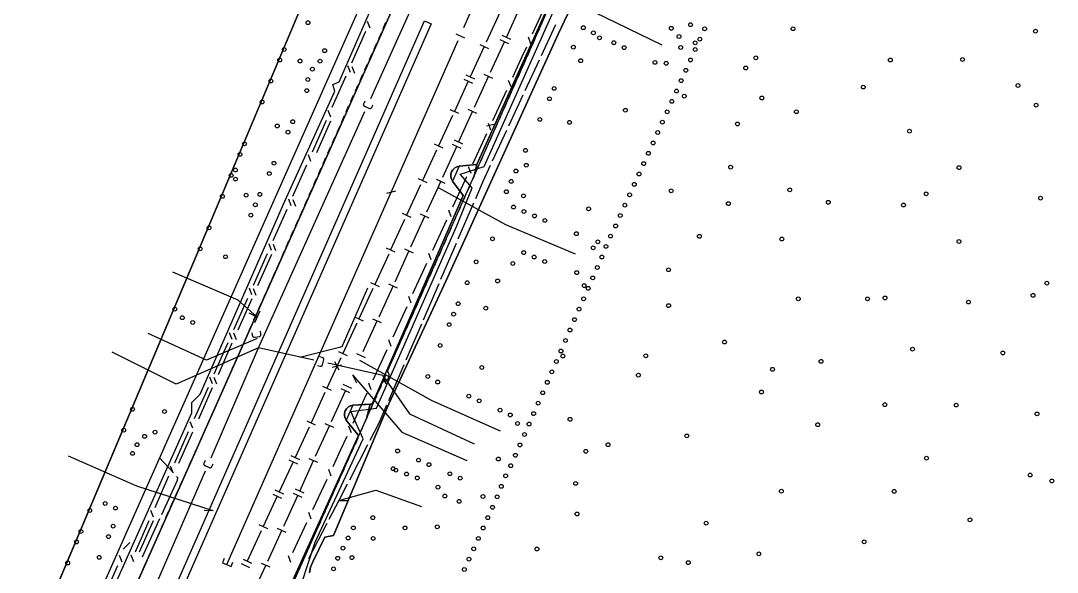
# Model space of a CAD drawing. Header units: metres. Extents: x 3206 to 3701, y 9896 to 11410.
# Drawn here: x 3428.9 to 3538.1, y 11000.9 to 11059 of the extents above; entities that cross this region are included whole.
import ezdxf

# ---------------------------------------------------------------- set-up
doc = ezdxf.new("R2010")
doc.units = ezdxf.units.M
for name, color, linetype in [('BOUNDARY', 7, 'Continuous'), ('CURB', 7, 'Continuous'), ('ELECTR_CABLE', 7, 'Continuous'), ('ELECTR_CABLE_COMM', 7, 'Continuous'), ('GAS', 7, 'Continuous'), ('GROUND', 7, 'Continuous'), ('ROAD', 7, 'Continuous'), ('SEWER', 7, 'Continuous'), ('SIDEWALK_PATH', 7, 'Continuous'), ('WATER_PIPELINE', 7, 'Continuous')]:
    doc.layers.add(name, color=color, linetype=linetype)

# ---------------------------------------------------------------- blocks, each defined once
blk = doc.blocks.new('МОЖЖЕВЕЛЬНИК_СКАЛЬНЫЙ')
blk.add_circle((0, 0), 0.2)
blk = doc.blocks.new('БЕРЕЗА_ПОЛЕЗНАЯ')
blk.add_circle((0, 0), 0.2)
blk = doc.blocks.new('ЧЕРЕМУХА_ШУБЕРТ')
blk.add_circle((0, 0), 0.2)
blk = doc.blocks.new('КЛЕН_САХАРИСТЫЙ')
blk.add_circle((0, 0), 0.2)

msp = doc.modelspace()

# ---------------------------------------------------------------- linework, layer by layer
at = {"layer": 'BOUNDARY'}
msp.add_lwpolyline([(3253.02, 9915.67), (3233.6, 10020.11), (3233.04, 10027.23), (3225.68, 10139.96), (3262.08, 10325.26), (3335.84, 10689.44), (3351.1, 10763.68), (3367.77, 10831.23), (3377.81, 10869.11), (3520.39, 11207.45), (3551.17, 11273.83), (3554.01, 11279.37), (3611.72, 11390.17), (3639.44, 11373.13), (3680.64, 11298.58), (3281.25, 9920.2)], close=True, dxfattribs=at)
at = {"layer": 'CURB'}
for points in [[(3467.37, 11058.84), (3467.09, 11058.2)], [(3484.02, 11059.23), (3483.73, 11058.59)], [(3466.88, 11057.74), (3466.6, 11057.1)], [(3483.53, 11058.13), (3483.24, 11057.48)], [(3466.39, 11056.64), (3466.11, 11056)], [(3483.04, 11057.02), (3482.76, 11056.38)], [(3465.91, 11055.55), (3465.62, 11054.91)], [(3482.55, 11055.92), (3482.27, 11055.27)], [(3465.42, 11054.45), (3465.13, 11053.81)], [(3482.06, 11054.81), (3481.78, 11054.16)], [(3464.93, 11053.35), (3464.64, 11052.71)], [(3481.57, 11053.71), (3481.29, 11053.06)], [(3464.44, 11052.26), (3464.15, 11051.62)], [(3481.08, 11052.6), (3480.8, 11051.95)], [(3463.95, 11051.16), (3463.67, 11050.52)], [(3480.59, 11051.5), (3480.31, 11050.85)], [(3463.47, 11050.06), (3463.18, 11049.42)], [(3480.11, 11050.39), (3479.82, 11049.74)], [(3462.98, 11048.96), (3462.7, 11048.32)], [(3479.62, 11049.28), (3479.33, 11048.64)], [(3462.49, 11047.86), (3462.21, 11047.22)], [(3479.13, 11048.18), (3478.84, 11047.53)], [(3462.01, 11046.77), (3461.72, 11046.13)], [(3478.64, 11047.07), (3478.35, 11046.42)], [(3461.52, 11045.67), (3461.24, 11045.03)], [(3478.15, 11045.97), (3477.86, 11045.32)], [(3461.03, 11044.57), (3460.75, 11043.93)], [(3477.66, 11044.86), (3477.37, 11044.21)], [(3460.55, 11043.47), (3460.26, 11042.83)], [(3475.13, 11043.69), (3474.43, 11042.11)], [(3475.13, 11043.69), (3476.97, 11043.89)], [(3477.17, 11043.76), (3476.88, 11043.11)], [(3460.06, 11042.37), (3459.78, 11041.73)], [(3476.68, 11042.65), (3476.39, 11042)], [(3459.58, 11041.28), (3459.29, 11040.63)], [(3476.19, 11041.55), (3475.9, 11040.9)], [(3459.09, 11040.18), (3458.81, 11039.54)], [(3475.7, 11040.44), (3475.41, 11039.79)], [(3458.6, 11039.08), (3458.32, 11038.44)], [(3475.21, 11039.33), (3474.92, 11038.69)], [(3458.12, 11037.98), (3457.83, 11037.34)], [(3474.72, 11038.23), (3474.43, 11037.58)], [(3474.23, 11037.12), (3473.94, 11036.48)], [(3457.63, 11036.88), (3457.35, 11036.24)], [(3473.74, 11036.02), (3473.45, 11035.37)], [(3457.15, 11035.78), (3456.86, 11035.14)], [(3473.25, 11034.91), (3472.96, 11034.26)], [(3456.66, 11034.69), (3456.62, 11034.61), (3456.38, 11034.04)], [(3472.76, 11033.81), (3472.47, 11033.16)], [(3456.17, 11033.59), (3455.89, 11032.95)], [(3472.27, 11032.7), (3471.98, 11032.05)], [(3455.69, 11032.49), (3455.4, 11031.85)], [(3471.78, 11031.6), (3471.49, 11030.95)], [(3455.2, 11031.39), (3454.92, 11030.75)], [(3471.29, 11030.49), (3471, 11029.84)], [(3454.71, 11030.29), (3454.43, 11029.65)], [(3470.8, 11029.39), (3470.51, 11028.74)], [(3454.23, 11029.19), (3453.94, 11028.55)], [(3470.31, 11028.28), (3470.02, 11027.63)], [(3453.74, 11028.1), (3453.46, 11027.46)], [(3469.82, 11027.18), (3469.53, 11026.53)], [(3453.26, 11027), (3452.97, 11026.36)], [(3469.33, 11026.07), (3469.04, 11025.42)], [(3452.77, 11025.9), (3452.49, 11025.26)], [(3468.84, 11024.96), (3468.55, 11024.32)], [(3452.28, 11024.8), (3452, 11024.16)], [(3468.35, 11023.86), (3468.06, 11023.21)], [(3451.8, 11023.7), (3451.51, 11023.06)], [(3467.86, 11022.75), (3467.57, 11022.11)], [(3451.31, 11022.61), (3451.03, 11021.96)], [(3467.37, 11021.65), (3467.08, 11021)], [(3450.83, 11021.51), (3450.54, 11020.87)], [(3466.88, 11020.54), (3466.59, 11019.89)], [(3450.34, 11020.41), (3450.06, 11019.77)], [(3466.39, 11019.44), (3466.1, 11018.79)], [(3449.85, 11019.31), (3449.57, 11018.67)], [(3463.92, 11018.49), (3463.22, 11016.91)], [(3463.92, 11018.49), (3465.95, 11018.62)], [(3465.9, 11018.33), (3465.61, 11017.68)], [(3449.37, 11018.21), (3449.18, 11017.78), (3449.08, 11017.57)], [(3465.41, 11017.23), (3465.36, 11017.11), (3465.12, 11016.58)], [(3448.88, 11017.12), (3448.59, 11016.47)], [(3448.39, 11016.02), (3448.1, 11015.38)], [(3464.92, 11016.12), (3464.63, 11015.47)], [(3447.9, 11014.92), (3447.61, 11014.28)], [(3464.43, 11015.02), (3464.14, 11014.37)], [(3447.41, 11013.83), (3447.12, 11013.19)], [(3463.93, 11013.91), (3463.64, 11013.27)], [(3446.92, 11012.73), (3446.63, 11012.09)], [(3463.44, 11012.81), (3463.15, 11012.16)], [(3446.43, 11011.63), (3446.14, 11010.99)], [(3462.95, 11011.71), (3462.66, 11011.06)], [(3445.94, 11010.54), (3445.65, 11009.9)], [(3462.46, 11010.6), (3462.17, 11009.95)], [(3445.45, 11009.44), (3445.16, 11008.8)], [(3461.96, 11009.5), (3461.67, 11008.85)], [(3444.96, 11008.34), (3444.67, 11007.7)], [(3461.47, 11008.39), (3461.18, 11007.75)], [(3444.47, 11007.25), (3444.18, 11006.61)], [(3460.98, 11007.29), (3460.69, 11006.64)], [(3443.98, 11006.15), (3443.83, 11005.81), (3443.7, 11005.51)], [(3460.49, 11006.18), (3460.2, 11005.54)], [(3443.49, 11005.05), (3443.21, 11004.41)], [(3459.99, 11005.08), (3459.7, 11004.43)], [(3443.01, 11003.95), (3442.72, 11003.31)], [(3459.5, 11003.98), (3459.21, 11003.33)], [(3442.52, 11002.86), (3442.23, 11002.21)], [(3459.01, 11002.87), (3458.72, 11002.22)], [(3442.03, 11001.76), (3441.75, 11001.12)], [(3458.52, 11001.77), (3458.23, 11001.12)]]:
    msp.add_lwpolyline(points, dxfattribs=at)
at = {"layer": 'ELECTR_CABLE'}
for points in [[(3437.54, 10996.61), (3446.96, 11017.71), (3446.94, 11018.78), (3447.82, 11019.67), (3456.75, 11040), (3462, 11051.61), (3461.81, 11052.3), (3462.46, 11052.61), (3472.54, 11075.68), (3479.55, 11091.43), (3479.28, 11092.35), (3480.47, 11093.04), (3489.29, 11112.93), (3495.76, 11127.22), (3495.68, 11128.21), (3496.35, 11128.62), (3510.29, 11161.16), (3510.58, 11162.45), (3511.79, 11163.9), (3518.14, 11177.46), (3525.47, 11194.44), (3524.01, 11194.83)], [(3458.5, 10999.65), (3459.96, 11004.07), (3464.99, 11014.95), (3463.69, 11017.82), (3466.4, 11018.19), (3474.86, 11037.42), (3476.48, 11041.41), (3475.23, 11042.87), (3477.74, 11043.66), (3489.31, 11069.62), (3488.02, 11071.14), (3490.67, 11072.39), (3501.33, 11096.5), (3500, 11098.45), (3502.68, 11099.11), (3515.39, 11127.6), (3518.5, 11135.64), (3518.5, 11135.64), (3525.76, 11150.68), (3532.83, 11164.64), (3540.02, 11173.37), (3543.41, 11186.97), (3547.12, 11194.83)], [(3485.26, 11058.59), (3483.75, 11055.34)], [(3483.54, 11054.89), (3482.04, 11051.64)], [(3481.83, 11051.18), (3480.32, 11047.93)], [(3480.11, 11047.48), (3478.6, 11044.23)], [(3478.39, 11043.78), (3477.64, 11042.15)], [(3477.64, 11042.15), (3476.82, 11040.26)], [(3476.63, 11039.8), (3474.99, 11036)], [(3474.79, 11035.54), (3473.16, 11031.74)], [(3472.96, 11031.28), (3471.33, 11027.48)], [(3471.13, 11027.03), (3469.5, 11023.23)], [(3469.3, 11022.77), (3467.67, 11018.97)], [(3467.47, 11018.51), (3466.65, 11016.61)], [(3466.65, 11016.61), (3465.69, 11014.76)], [(3465.46, 11014.31), (3463.55, 11010.61)], [(3443.52, 11013), (3445, 11011.36)], [(3445.33, 11010.99), (3445.43, 11010.88), (3445.39, 11010.56), (3443.76, 11006.95)], [(3463.32, 11010.16), (3462.43, 11008.44), (3461.4, 11006.45)], [(3462.43, 11008.44), (3466.35, 11009.53), (3471.15, 11007.8)], [(3462.43, 11008.44), (3463.36, 11008.44)], [(3443.55, 11006.5), (3441.73, 11002.47)], [(3461.17, 11006.01), (3459.25, 11002.3)]]:
    msp.add_lwpolyline(points, dxfattribs=at)
at = {"layer": 'ELECTR_CABLE_COMM'}
for points in [[(3482.86, 11057.64), (3484.33, 11060.84)], [(3465.73, 11058.26), (3465.46, 11058.96)], [(3463.82, 11054.61), (3465.29, 11057.93)], [(3482.68, 11056.61), (3482.42, 11057.31)], [(3480.76, 11053.08), (3481.77, 11055.27), (3482.23, 11056.28)], [(3463.66, 11053.57), (3463.38, 11054.27)], [(3464.12, 11053.49), (3463.85, 11054.19)], [(3461.75, 11049.92), (3463.22, 11053.24)], [(3480.58, 11052.05), (3480.32, 11052.75)], [(3478.66, 11048.52), (3480.13, 11051.72)], [(3461.58, 11048.88), (3461.31, 11049.58)], [(3459.67, 11045.23), (3461.14, 11048.55)], [(3460.13, 11045.16), (3461.6, 11048.47)], [(3477.98, 11047.94), (3478.95, 11048.18)], [(3478.47, 11047.49), (3478.21, 11048.19)], [(3476.56, 11043.96), (3478.03, 11047.16)], [(3459.5, 11044.2), (3459.23, 11044.89)], [(3457.6, 11040.54), (3459.07, 11043.86)], [(3476.37, 11042.93), (3476.11, 11043.63)], [(3474.45, 11039.4), (3475.93, 11042.6)], [(3457.43, 11039.51), (3457.16, 11040.21)], [(3455.52, 11035.85), (3456.99, 11039.17)], [(3457.89, 11039.45), (3457.62, 11040.15)], [(3474.27, 11038.37), (3474.01, 11039.07)], [(3472.35, 11034.84), (3473.83, 11038.04)], [(3455.35, 11034.82), (3455.08, 11035.52)], [(3455.81, 11034.76), (3455.54, 11035.46)], [(3453.45, 11031.16), (3454.92, 11034.48)], [(3453.9, 11031.12), (3455.37, 11034.43)], [(3472.17, 11033.81), (3471.91, 11034.51)], [(3470.25, 11030.28), (3471.72, 11033.48)], [(3453.28, 11030.13), (3453.01, 11030.83)], [(3453.73, 11030.08), (3453.46, 11030.78)], [(3451.37, 11026.48), (3452.84, 11029.79)], [(3451.82, 11026.44), (3453.29, 11029.75)], [(3470.07, 11029.25), (3469.81, 11029.95)], [(3468.15, 11025.72), (3469.62, 11028.92)], [(3451.2, 11025.44), (3450.93, 11026.14)], [(3451.65, 11025.4), (3451.38, 11026.1)], [(3449.3, 11021.79), (3450.76, 11025.1)], [(3449.75, 11021.75), (3451.21, 11025.06)], [(3467.96, 11024.69), (3467.7, 11025.39)], [(3466.04, 11021.16), (3467.52, 11024.36)], [(3449.13, 11020.75), (3448.86, 11021.45)], [(3449.58, 11020.72), (3449.31, 11021.42)], [(3465.86, 11020.13), (3465.6, 11020.83)], [(3447.22, 11017.1), (3448.69, 11020.41)], [(3447.67, 11017.07), (3449.14, 11020.38)], [(3463.94, 11016.6), (3465.42, 11019.8)], [(3447.05, 11016.06), (3446.78, 11016.76)], [(3463.76, 11015.57), (3463.5, 11016.27)], [(3445.15, 11012.41), (3446.61, 11015.73)], [(3445.59, 11012.39), (3447.06, 11015.7)], [(3461.83, 11012.05), (3462.66, 11013.82), (3463.31, 11015.24)], [(3444.98, 11011.37), (3444.71, 11012.07)], [(3443.07, 11007.72), (3444.54, 11011.04)], [(3459.7, 11007.5), (3461.2, 11010.69)], [(3461.64, 11011.02), (3461.39, 11011.72)], [(3441, 11003.03), (3442.46, 11006.35)], [(3441.44, 11003.03), (3442.9, 11006.34)], [(3442.9, 11006.68), (3442.63, 11007.38)], [(3459.51, 11006.47), (3459.26, 11007.17)], [(3457.58, 11002.95), (3459.07, 11006.14)], [(3439.71, 11003.31), (3440.42, 11004.01)], [(3439.59, 11001.94), (3439.32, 11002.64)], [(3440.83, 11001.99), (3440.56, 11002.69)], [(3457.39, 11001.92), (3457.13, 11002.63)], [(3438.45, 11000), (3439.16, 11001.6)]]:
    msp.add_lwpolyline(points, dxfattribs=at)
at = {"layer": 'GAS'}
for points in [[(3483.42, 11064.58), (3489.36, 11059.93), (3496.48, 11056.5)], [(3479.43, 11059.98), (3477.96, 11056.78)], [(3480.09, 11057.28), (3481.56, 11060.5)], [(3478.42, 11053.6), (3479.88, 11056.82)], [(3480.34, 11056.61), (3479.43, 11057.03)], [(3480.55, 11057.07), (3479.64, 11057.48)], [(3477.75, 11056.33), (3476.28, 11053.13)], [(3477.3, 11056.54), (3478.21, 11056.12)], [(3475.83, 11053.34), (3476.74, 11052.92)], [(3478.66, 11052.93), (3477.75, 11053.35)], [(3476.08, 11052.68), (3474.61, 11049.48)], [(3475.62, 11052.89), (3476.53, 11052.47)], [(3476.74, 11049.92), (3478.21, 11053.14)], [(3474.4, 11049.03), (3472.93, 11045.84)], [(3474.15, 11049.69), (3475.06, 11049.28)], [(3475.06, 11046.24), (3476.53, 11049.46)], [(3476.99, 11049.25), (3476.08, 11049.67)], [(3472.47, 11046.04), (3473.38, 11045.63)], [(3473.39, 11042.55), (3474.86, 11045.78)], [(3475.31, 11045.57), (3474.4, 11045.99)], [(3475.52, 11046.03), (3474.61, 11046.44)], [(3472.72, 11045.38), (3471.25, 11042.19)], [(3470.8, 11042.4), (3471.7, 11041.98)], [(3471.04, 11041.73), (3469.57, 11038.54)], [(3471.71, 11038.87), (3472.89, 11041.46), (3473.18, 11042.1)], [(3473.64, 11041.89), (3472.73, 11042.31)], [(3472.89, 11041.46), (3480.01, 11037.56), (3487.33, 11034.47)], [(3469.36, 11038.08), (3467.89, 11034.89)], [(3469.12, 11038.75), (3470.03, 11038.33)], [(3470.04, 11035.19), (3471.51, 11038.42)], [(3471.96, 11038.21), (3471.05, 11038.63)], [(3467.44, 11035.1), (3468.35, 11034.68)], [(3468.36, 11031.51), (3469.83, 11034.74)], [(3470.29, 11034.53), (3469.38, 11034.95)], [(3467.69, 11034.44), (3466.22, 11031.24)], [(3465.76, 11031.45), (3466.67, 11031.03)], [(3466.01, 11030.79), (3464.54, 11027.59)], [(3466.69, 11027.83), (3468.16, 11031.06)], [(3468.61, 11030.85), (3467.7, 11031.26)], [(3464.33, 11027.14), (3462.86, 11023.94)], [(3464.08, 11027.8), (3464.99, 11027.38)], [(3465.01, 11024.15), (3466.48, 11027.38)], [(3466.94, 11027.17), (3466.03, 11027.58)], [(3462.41, 11024.15), (3463.32, 11023.73)], [(3465.26, 11023.49), (3464.35, 11023.9)], [(3462.65, 11023.49), (3461.18, 11020.29)], [(3462.71, 11022.73), (3461.74, 11022.48)], [(3462.47, 11022.18), (3462.01, 11023.08)], [(3464.61, 11023.26), (3472.22, 11019), (3479.43, 11015.78)], [(3463.89, 11021.69), (3469.07, 11015.66), (3475.92, 11012.67)], [(3463.89, 11021.69), (3464.29, 11020.84)], [(3460.73, 11020.5), (3461.64, 11020.09)], [(3463.79, 11020.26), (3462.88, 11020.68)], [(3460.97, 11019.84), (3459.51, 11016.65)], [(3461.66, 11016.79), (3463.13, 11020.02)], [(3463.59, 11019.81), (3462.68, 11020.22)], [(3459.3, 11016.19), (3457.83, 11013)], [(3459.05, 11016.86), (3459.96, 11016.44)], [(3459.99, 11013.11), (3461.46, 11016.34)], [(3461.91, 11016.13), (3461, 11016.54)], [(3457.37, 11013.21), (3458.28, 11012.79)], [(3460.23, 11012.45), (3459.32, 11012.86)], [(3457.62, 11012.54), (3456.15, 11009.35)], [(3457.16, 11012.75), (3458.07, 11012.33)], [(3458.31, 11009.43), (3459.78, 11012.65)], [(3458.77, 11009.22), (3457.86, 11009.64)], [(3455.94, 11008.89), (3454.47, 11005.7)], [(3455.49, 11009.1), (3456.39, 11008.69)], [(3455.7, 11009.56), (3456.6, 11009.14)], [(3456.64, 11005.75), (3458.1, 11008.97)], [(3458.56, 11008.77), (3457.65, 11009.18)], [(3454.26, 11005.25), (3452.79, 11002.05)], [(3454.02, 11005.91), (3454.93, 11005.49)], [(3454.96, 11002.07), (3456.43, 11005.29)], [(3456.88, 11005.09), (3455.97, 11005.5)], [(3452.34, 11002.26), (3453.25, 11001.84)], [(3452.13, 11001.81), (3453.04, 11001.39)], [(3454.02, 11000), (3454.75, 11001.61)], [(3455.21, 11001.41), (3454.3, 11001.82)]]:
    msp.add_lwpolyline(points, dxfattribs=at)
at = {"layer": 'GROUND'}
for points in [[(3377.81, 10869.11), (3520.39, 11207.45)], [(3504.31, 11149.88), (3496.11, 11131.46), (3437.76, 10999.89)], [(3459.35, 11000.83), (3459.46, 11001.42), (3459.7, 11001.98), (3460.97, 11004.57), (3461.88, 11004.77), (3467.72, 11018.64), (3473.76, 11031.66), (3479.69, 11044.73), (3485.56, 11057.62), (3497.66, 11083.18)]]:
    msp.add_lwpolyline(points, dxfattribs=at)
at = {"layer": 'ROAD'}
for points in [[(3513.55, 11162.51), (3436.82, 10990)], [(3452.94, 10989.82), (3464.5, 11015.31), (3463.22, 11016.91), (3463.09, 11017.14), (3463.03, 11017.39), (3463.04, 11017.65), (3463.11, 11017.9), (3463.25, 11018.13), (3463.44, 11018.31), (3463.67, 11018.43), (3463.92, 11018.49), (3465.94, 11018.64), (3466.99, 11021.01), (3467.48, 11022.14), (3475.53, 11040.61), (3474.43, 11042.11), (3474.31, 11042.34), (3474.24, 11042.59), (3474.25, 11042.85), (3474.32, 11043.1), (3474.46, 11043.33), (3474.65, 11043.51), (3474.88, 11043.63), (3475.13, 11043.69), (3476.97, 11043.89), (3488.26, 11068.91)]]:
    msp.add_lwpolyline(points, dxfattribs=at)
at = {"layer": 'SEWER'}
for points in [[(3465.81, 11050.83), (3477.02, 11075.76)], [(3465.18, 11050.56), (3465.06, 11050.3), (3465.05, 11050.27), (3465.04, 11050.24), (3465.04, 11050.19), (3465.04, 11050.15), (3465.04, 11050.12), (3465.06, 11050.09), (3465.08, 11050.05), (3465.1, 11050.04), (3465.13, 11050.02), (3465.66, 11049.78), (3465.69, 11049.77), (3465.71, 11049.77), (3465.74, 11049.77), (3465.76, 11049.78), (3465.79, 11049.79), (3465.82, 11049.81), (3465.84, 11049.83), (3465.88, 11049.87), (3465.9, 11049.9), (3466.02, 11050.18)], [(3453.98, 11024.54), (3465.19, 11049.47)], [(3453.82, 11027.77), (3451.83, 11029.58), (3444.96, 11032.52)], [(3458.31, 11023.58), (3462.78, 11024.69), (3465.48, 11030.89)], [(3453.82, 11027.77), (3452.99, 11028.19)], [(3453.57, 11027.22), (3454.13, 11028.45)], [(3453.83, 11025.53), (3448.5, 11023.25), (3442.34, 11026.06)], [(3453.27, 11026.14), (3453.31, 11025.87), (3453.32, 11025.83), (3453.33, 11025.8), (3453.35, 11025.76), (3453.37, 11025.73), (3453.39, 11025.71), (3453.43, 11025.69), (3453.46, 11025.67), (3453.49, 11025.67), (3453.52, 11025.67), (3454.1, 11025.75), (3454.12, 11025.76), (3454.14, 11025.77), (3454.16, 11025.79), (3454.18, 11025.81), (3454.2, 11025.84), (3454.21, 11025.86), (3454.22, 11025.9), (3454.23, 11025.95), (3454.23, 11025.98), (3454.18, 11026.29)], [(3453.98, 11024.54), (3445.31, 11020.73), (3438.54, 11024.1)], [(3448.97, 11012.96), (3453.98, 11024.54)], [(3459.79, 11023.25), (3453.98, 11024.54)], [(3460.19, 11022.68), (3460.46, 11022.62), (3460.5, 11022.62), (3460.53, 11022.62), (3460.57, 11022.62), (3460.61, 11022.63), (3460.65, 11022.64), (3460.68, 11022.67), (3460.7, 11022.7), (3460.72, 11022.72), (3460.73, 11022.75), (3460.85, 11023.32), (3460.86, 11023.34), (3460.85, 11023.36), (3460.85, 11023.39), (3460.83, 11023.41), (3460.82, 11023.44), (3460.8, 11023.47), (3460.77, 11023.49), (3460.73, 11023.51), (3460.69, 11023.53), (3460.39, 11023.59)], [(3467.08, 11021.62), (3461.26, 11022.92)], [(3467.08, 11021.62), (3469.89, 11017.58), (3476.71, 11014.41)], [(3467.08, 11021.62), (3467.38, 11020.74)], [(3448.34, 11012.67), (3448.23, 11012.42), (3448.22, 11012.38), (3448.21, 11012.35), (3448.21, 11012.31), (3448.21, 11012.27), (3448.22, 11012.24), (3448.23, 11012.2), (3448.26, 11012.17), (3448.28, 11012.15), (3448.3, 11012.14), (3448.84, 11011.9), (3448.86, 11011.9), (3448.89, 11011.9), (3448.91, 11011.9), (3448.94, 11011.91), (3448.97, 11011.92), (3449, 11011.93), (3449.02, 11011.96), (3449.05, 11011.99), (3449.07, 11012.03), (3449.2, 11012.31)], [(3443.36, 11000), (3448.37, 11011.58)]]:
    msp.add_lwpolyline(points, dxfattribs=at)
at = {"layer": 'SIDEWALK_PATH'}
for points in [[(3436.82, 10990), (3513.55, 11162.51)], [(3504.31, 11149.88), (3496.11, 11131.46), (3437.76, 10999.89)], [(3497.66, 11083.18), (3485.56, 11057.62), (3479.69, 11044.73), (3473.76, 11031.66), (3467.72, 11018.64), (3461.88, 11004.77), (3460.97, 11004.57), (3459.7, 11001.98), (3459.46, 11001.42), (3459.35, 11000.83)], [(3452.48, 10988.23), (3465.36, 11017.11), (3467.08, 11020.99), (3467.27, 11021.01), (3467.44, 11021.09), (3467.59, 11021.21), (3467.69, 11021.37), (3467.74, 11021.55), (3467.74, 11021.74), (3467.67, 11021.92), (3467.56, 11022.07), (3476.7, 11042.69), (3489.48, 11071.56)]]:
    msp.add_lwpolyline(points, dxfattribs=at)
for points in [[(3489.48, 11071.56), (3489.61, 11072.31), (3487.75, 11072.11), (3487.49, 11072.05), (3487.26, 11071.92), (3487.08, 11071.75), (3486.94, 11071.52), (3486.86, 11071.27), (3486.86, 11071.01), (3486.92, 11070.76), (3487.04, 11070.53), (3488.26, 11068.87), (3476.97, 11043.89), (3476.7, 11042.69)], [(3476.97, 11043.89), (3475.13, 11043.69), (3474.88, 11043.63), (3474.65, 11043.51), (3474.46, 11043.33), (3474.32, 11043.1), (3474.25, 11042.85), (3474.24, 11042.59), (3474.31, 11042.34), (3474.43, 11042.11), (3475.53, 11040.61), (3465.94, 11018.64), (3465.75, 11018.61), (3465.36, 11017.11), (3467.08, 11020.99), (3467.27, 11021.01), (3467.44, 11021.09), (3467.59, 11021.21), (3467.69, 11021.37), (3467.74, 11021.55), (3467.74, 11021.74), (3467.67, 11021.92), (3467.56, 11022.07), (3476.7, 11042.69)], [(3465.36, 11017.11), (3465.75, 11018.61), (3463.92, 11018.49), (3463.67, 11018.43), (3463.44, 11018.31), (3463.25, 11018.13), (3463.11, 11017.9), (3463.04, 11017.65), (3463.03, 11017.39), (3463.09, 11017.14), (3463.22, 11016.91), (3464.5, 11015.31), (3452.94, 10989.82), (3452.48, 10988.23)]]:
    msp.add_lwpolyline(points, close=True, dxfattribs=at)
at = {"layer": 'WATER_PIPELINE'}
for points in [[(3475.61, 11058.31), (3500, 11113.56)], [(3445.49, 11000), (3471.45, 11059.02), (3472.18, 11058.7), (3446.36, 11000)], [(3474.77, 11057.64), (3475.69, 11057.23)], [(3450.62, 11001.69), (3475.01, 11056.94)], [(3467.49, 11040.84), (3468.46, 11041.1)], [(3449.19, 11007.35), (3441.14, 11009.95), (3433.94, 11013.13)], [(3449.19, 11007.35), (3448.26, 11007.38)], [(3450.37, 11002.35), (3450.17, 11001.89), (3451.08, 11001.49), (3451.28, 11001.94)]]:
    msp.add_lwpolyline(points, dxfattribs=at)

# ---------------------------------------------------------------- block references
at = {"layer": 'BUSH'}
for p in [(3459.18, 11058.83), (3499.5, 11058.62), (3488.2, 11058.3), (3489.26, 11057.76), (3497.47, 11058.24), (3500.98, 11058.18), (3535.84, 11057.94), (3489.9, 11057.23), (3491.42, 11056.72), (3498.28, 11057.38), (3500.48, 11057.09), (3456.68, 11056), (3460.94, 11055.88), (3487.15, 11056.25), (3492.5, 11056.2), (3498.46, 11056.21), (3499.99, 11056), (3456.21, 11054.89), (3458.35, 11054.79), (3460.46, 11054.78), (3495.75, 11054.64), (3496.93, 11054.55), (3499.5, 11054.9), (3506.37, 11055.13), (3528.15, 11054.95), (3459.65, 11053.93), (3499, 11053.81), (3455.28, 11052.68), (3459.17, 11052.84), (3498.51, 11052.72), (3517.7, 11052.04), (3459.06, 11051.67), (3485.13, 11051.9), (3498.02, 11051.62), (3498.84, 11051.08), (3454.35, 11050.47), (3484.63, 11050.81), (3497.52, 11050.53), (3535.92, 11050.14), (3492.63, 11049.6), (3497.03, 11049.43), (3510.65, 11049.44), (3457.58, 11048.39), (3483.62, 11048.63), (3486.75, 11048.32), (3496.53, 11048.34), (3504.44, 11048.15), (3457.08, 11047.29), (3496.04, 11047.25), (3522.57, 11047.39), (3452.49, 11046.05), (3495.55, 11046.15), (3452.02, 11044.94), (3482.11, 11045.37), (3495.05, 11045.06), (3451.54, 11043.29), (3455.6, 11044.01), (3482.19, 11043.8), (3494.56, 11043.97), (3527.79, 11043.55), (3451.09, 11042.73), (3455.11, 11042.92), (3481.1, 11043.19), (3494.07, 11042.87), (3480.59, 11042.1), (3493.57, 11041.78), (3497.46, 11041.1), (3450.16, 11040.52), (3454.12, 11040.73), (3480.09, 11041.01), (3493.08, 11040.68), (3536.38, 11040.33), (3453.64, 11039.63), (3480.84, 11039.39), (3481.94, 11038.92), (3492.58, 11039.59), (3503.48, 11039.75), (3514.01, 11039.89), (3521.94, 11039.6), (3453.16, 11038.53), (3483.05, 11038.45), (3484.15, 11037.98), (3492.09, 11038.5), (3448.76, 11037.2), (3491.6, 11037.4), (3478.63, 11036.04), (3487.47, 11036.58), (3489.73, 11035.72), (3491.06, 11036.33), (3509.12, 11036.02), (3527.78, 11035.76), (3447.83, 11034.99), (3481.92, 11034.59), (3489.23, 11035.09), (3490.58, 11035.24), (3450.5, 11034.15), (3476.9, 11033.61), (3483.02, 11034.12), (3484.13, 11033.65), (3490.15, 11034.12), (3487.5, 11032.48), (3489.67, 11033.02), (3497.17, 11032.78), (3475.96, 11031.41), (3479.17, 11031.6), (3489.19, 11031.92), (3537.04, 11031.36), (3488.71, 11030.82), (3475.01, 11029.2), (3488.23, 11029.72), (3510.85, 11029.72), (3519.99, 11029.81), (3528.78, 11029.37), (3445.15, 11028.63), (3474.53, 11028.1), (3487.75, 11028.62), (3445.94, 11027.72), (3447.04, 11027.22), (3474.06, 11027), (3487.27, 11027.52), (3486.79, 11026.42), (3473.11, 11024.79), (3486.32, 11025.32), (3503.08, 11025.16), (3485.84, 11024.21), (3486.04, 11023.68), (3494.79, 11023.71), (3522.89, 11024.41), (3532.4, 11024.01), (3485.36, 11023.11), (3513.25, 11023.12), (3471.81, 11021.53), (3477.5, 11022.47), (3484.88, 11022.01), (3472.85, 11020.94), (3484.4, 11020.91), (3476.13, 11019.45), (3483.92, 11019.81), (3506.98, 11019.89), (3477.22, 11018.96), (3483.44, 11018.71), (3519.97, 11018.55), (3527.49, 11018.51), (3440.7, 11018.07), (3444.06, 11017.84), (3479.42, 11017.98), (3480.5, 11017.47), (3482.96, 11017.61), (3536.01, 11017.58), (3481.27, 11016.57), (3482.48, 11016.51), (3486.8, 11017.01), (3512.9, 11016.44), (3439.77, 11015.86), (3441.97, 11015.21), (3443.07, 11015.66), (3482, 11015.41), (3499.1, 11015.26), (3441.17, 11014.33), (3481.52, 11014.31), (3440.69, 11013.42), (3468.63, 11013.67), (3470.83, 11012.71), (3479.25, 11012.82), (3481.04, 11013.22), (3524.36, 11012.92), (3468.16, 11011.8), (3468.44, 11011.65), (3471.93, 11012.23), (3480.55, 11012.12), (3469.57, 11011.24), (3470.7, 11010.83), (3474.13, 11011.27), (3475.23, 11010.8), (3480.01, 11011.05), (3535.28, 11011.13), (3472.88, 11009.86), (3479.56, 11009.94), (3487.39, 11010.25), (3509.07, 11009.44), (3473.6, 11008.92), (3477.62, 11008.87), (3479.12, 11008.83), (3436.2, 11007.39), (3437.81, 11008.14), (3438.91, 11007.65), (3478.63, 11007.73), (3466.02, 11006.64), (3478.13, 11006.64), (3528.94, 11006.41), (3435.26, 11005.18), (3438.66, 11005.74), (3463.97, 11005.56), (3469.41, 11005.56), (3472.81, 11005.67), (3477.64, 11005.55), (3501.14, 11006.06), (3434.8, 11004.08), (3438.17, 11004.64), (3463.42, 11004.49), (3466.05, 11004.45), (3477.14, 11004.45), (3517.79, 11004.09), (3462.87, 11003.43), (3476.65, 11003.36), (3483.31, 11003.33), (3433.87, 11001.86), (3437.19, 11002.45), (3462.32, 11002.36), (3476.15, 11002.27), (3496.37, 11002.41), (3506.7, 11002.82), (3461.87, 11001.25), (3475.66, 11001.17)]:
    msp.add_blockref('МОЖЖЕВЕЛЬНИК_СКАЛЬНЫЙ', p, dxfattribs=at)
at = {"layer": 'TREE'}
for name, p in [('БЕРЕЗА_ПОЛЕЗНАЯ', (3510.3, 11058.19)), ('БЕРЕЗА_ПОЛЕЗНАЯ', (3499.98, 11056.7)), ('КЛЕН_САХАРИСТЫЙ', (3487.92, 11054.82)), ('КЛЕН_САХАРИСТЫЙ', (3520.55, 11054.89)), ('БЕРЕЗА_ПОЛЕЗНАЯ', (3505.31, 11054.06)), ('БЕРЕЗА_ПОЛЕЗНАЯ', (3534, 11052.21)), ('ЧЕРЕМУХА_ШУБЕРТ', (3507.01, 11050.89)), ('ЧЕРЕМУХА_ШУБЕРТ', (3455.95, 11047.94)), ('КЛЕН_САХАРИСТЫЙ', (3503.72, 11043.6)), ('КЛЕН_САХАРИСТЫЙ', (3451.55, 11042.34)), ('ЧЕРЕМУХА_ШУБЕРТ', (3509.95, 11041.2)), ('КЛЕН_САХАРИСТЫЙ', (3452.67, 11040.65)), ('ЧЕРЕМУХА_ШУБЕРТ', (3481.89, 11040.57)), ('ЧЕРЕМУХА_ШУБЕРТ', (3524.33, 11040.79)), ('БЕРЕЗА_ПОЛЕЗНАЯ', (3488.76, 11039.2)), ('БЕРЕЗА_ПОЛЕЗНАЯ', (3500.43, 11036.31)), ('КЛЕН_САХАРИСТЫЙ', (3480.78, 11033.44)), ('БЕРЕЗА_ПОЛЕЗНАЯ', (3488.29, 11031.11)), ('КЛЕН_САХАРИСТЫЙ', (3518.15, 11029.72)), ('БЕРЕЗА_ПОЛЕЗНАЯ', (3535.59, 11030.08)), ('КЛЕН_САХАРИСТЫЙ', (3477.93, 11028.73)), ('ЧЕРЕМУХА_ШУБЕРТ', (3497.19, 11029)), ('КЛЕН_САХАРИСТЫЙ', (3494, 11021.67)), ('БЕРЕЗА_ПОЛЕЗНАЯ', (3508.13, 11022.28)), ('БЕРЕЗА_ПОЛЕЗНАЯ', (3490.8, 11014.33)), ('КЛЕН_САХАРИСТЫЙ', (3488.46, 11013.64)), ('КЛЕН_САХАРИСТЫЙ', (3537.56, 11010.51)), ('КЛЕН_САХАРИСТЫЙ', (3520.95, 11009.41)), ('ЧЕРЕМУХА_ШУБЕРТ', (3475.11, 11008.36)), ('ЧЕРЕМУХА_ШУБЕРТ', (3487.54, 11007.03)), ('БЕРЕЗА_ПОЛЕЗНАЯ', (3463.82, 11002.43)), ('КЛЕН_САХАРИСТЫЙ', (3499.26, 11001.9))]:
    msp.add_blockref(name, p, dxfattribs=at)

doc.saveas('drawing.dxf')
